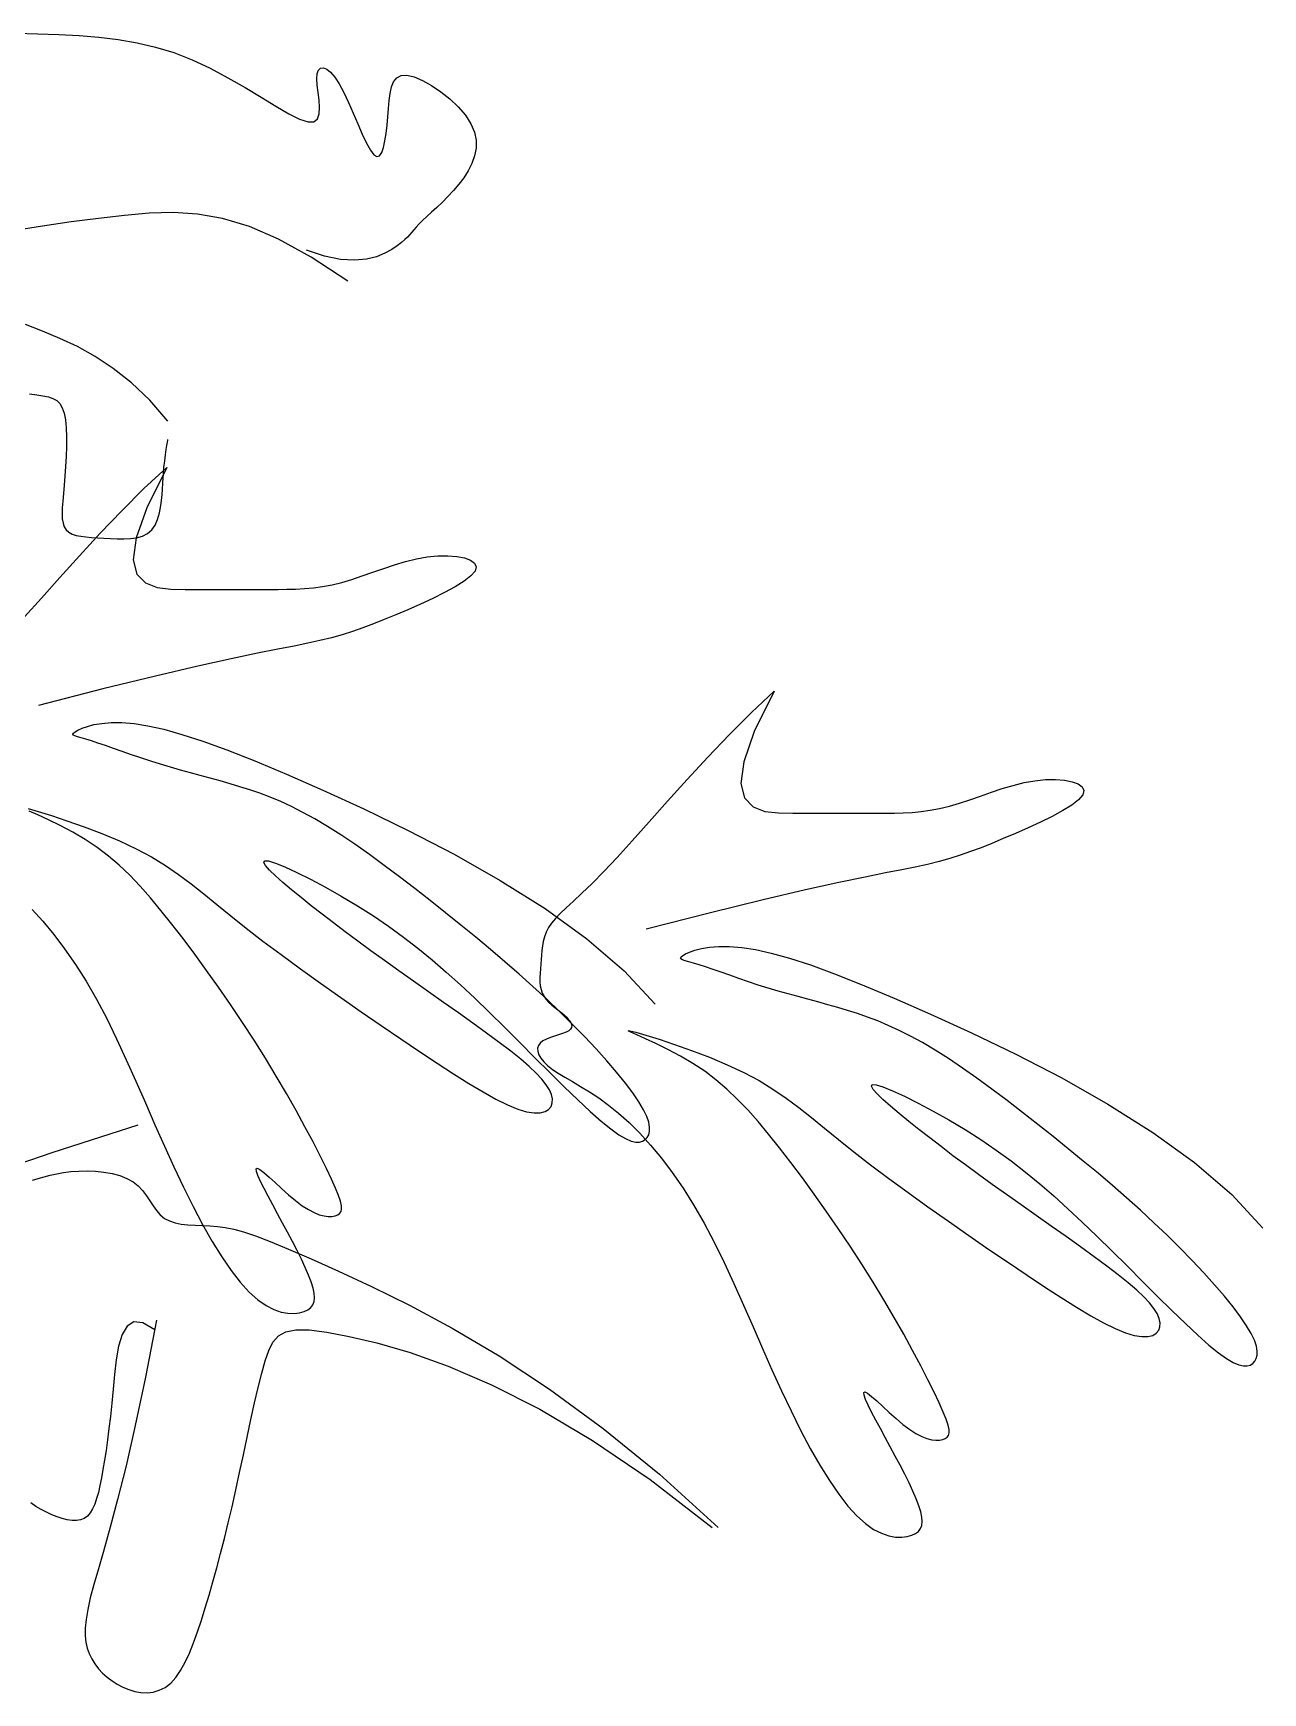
# Model space of a CAD drawing. Header units: millimetres. Extents: x 12377 to 30673, y 89761 to 101952.
# Drawn here: x 26177.4 to 26350.1, y 100870.4 to 101103.3 of the extents above; entities that cross this region are included whole.
import ezdxf

# ---------------------------------------------------------------- set-up
doc = ezdxf.new("R2010")
doc.units = ezdxf.units.MM

# ---------------------------------------------------------------- blocks, each defined once
blk = doc.blocks.new('A$C2C611E7A')
at = {"linetype": 'ByBlock'}
for points in [[(422.84, 1280.08), (417.69, 1283.44), (413.11, 1285.96), (409, 1287.74), (405.24, 1288.88), (401.71, 1289.5), (398.32, 1289.71), (394.94, 1289.61), (391.46, 1289.31), (387.81, 1288.9), (383.96, 1288.4), (379.94, 1287.82), (375.77, 1287.15)], [(376.25, 1314.9), (379.3, 1314.82), (382.26, 1314.71), (385.11, 1314.56), (387.88, 1314.33), (390.58, 1314), (393.22, 1313.54), (395.82, 1312.94), (398.39, 1312.16), (400.95, 1311.17), (403.49, 1309.98), (405.99, 1308.64), (408.39, 1307.25), (410.65, 1305.89), (412.71, 1304.64), (414.53, 1303.59), (416.06, 1302.82), (417.25, 1302.43), (418.07, 1302.46), (418.56, 1302.86), (418.81, 1303.56), (418.86, 1304.46), (418.78, 1305.49), (418.65, 1306.56), (418.52, 1307.59), (418.46, 1308.5), (418.53, 1309.22), (418.72, 1309.72), (419.01, 1310), (419.4, 1310.05), (419.88, 1309.86), (420.41, 1309.42), (421, 1308.73), (421.62, 1307.77), (422.27, 1306.56), (422.93, 1305.16), (423.59, 1303.66), (424.24, 1302.15), (424.86, 1300.73), (425.46, 1299.47), (426, 1298.47), (426.49, 1297.81), (426.91, 1297.56), (427.27, 1297.69), (427.58, 1298.14), (427.83, 1298.84), (428.03, 1299.76), (428.2, 1300.82), (428.33, 1301.97), (428.43, 1303.16), (428.52, 1304.32), (428.61, 1305.43), (428.75, 1306.45), (428.95, 1307.35), (429.26, 1308.08), (429.7, 1308.62), (430.31, 1308.94), (431.11, 1308.99), (432.13, 1308.75), (433.3, 1308.27), (434.58, 1307.56), (435.88, 1306.68), (437.16, 1305.66), (438.33, 1304.55), (439.33, 1303.37), (440.11, 1302.18), (440.61, 1301.01), (440.84, 1299.86), (440.83, 1298.75), (440.63, 1297.66), (440.25, 1296.61), (439.73, 1295.59), (439.11, 1294.61), (438.41, 1293.68), (437.66, 1292.79), (436.88, 1291.95), (436.1, 1291.17), (435.34, 1290.43), (434.6, 1289.75), (433.93, 1289.14), (433.32, 1288.58), (432.81, 1288.09), (432.41, 1287.67), (432.08, 1287.29), (431.8, 1286.95), (431.52, 1286.62), (431.22, 1286.28), (430.85, 1285.92), (430.38, 1285.52), (429.77, 1285.06), (429, 1284.53), (428.03, 1283.99), (426.85, 1283.51), (425.44, 1283.16), (423.77, 1283.01), (421.82, 1283.13), (419.57, 1283.58), (417, 1284.45)], [(397.57, 1260.43), (395, 1263.37), (392.43, 1265.82), (389.88, 1267.84), (387.35, 1269.51), (384.84, 1270.89), (382.37, 1272.05), (379.94, 1273.06), (377.56, 1273.99)], [(378.13, 1264.28), (379.13, 1264.14), (380.01, 1264), (380.77, 1263.84), (381.42, 1263.62), (381.95, 1263.32), (382.39, 1262.9), (382.73, 1262.32), (382.99, 1261.57), (383.16, 1260.61), (383.27, 1259.48), (383.31, 1258.22), (383.31, 1256.88), (383.26, 1255.48), (383.19, 1254.08), (383.09, 1252.72), (382.99, 1251.43), (382.88, 1250.26), (382.79, 1249.21), (382.73, 1248.27), (382.7, 1247.44), (382.73, 1246.71), (382.83, 1246.09), (383, 1245.57), (383.27, 1245.15), (383.65, 1244.82), (384.12, 1244.57), (384.68, 1244.39), (385.33, 1244.26), (386.05, 1244.17), (386.83, 1244.11), (387.67, 1244.06), (388.56, 1244.01), (389.49, 1243.95), (390.44, 1243.91), (391.38, 1243.89), (392.3, 1243.94), (393.17, 1244.06), (393.97, 1244.29), (394.68, 1244.65), (395.28, 1245.15), (395.75, 1245.82), (396.11, 1246.64), (396.37, 1247.57), (396.56, 1248.59), (396.69, 1249.66), (396.78, 1250.76), (396.85, 1251.86), (396.92, 1252.93), (397.01, 1253.94), (397.11, 1254.88), (397.22, 1255.71), (397.33, 1256.44), (397.42, 1257.03), (397.5, 1257.48), (397.55, 1257.76), (397.57, 1257.86)], [(397.39, 1253.93), (394.2, 1250.95), (391.08, 1247.85), (388.05, 1244.68), (385.14, 1241.54), (382.39, 1238.49), (379.81, 1235.59), (377.44, 1232.94)], [(378.48, 1191.88), (380, 1190.21), (381.53, 1188.37), (383.05, 1186.36), (384.57, 1184.17), (386.06, 1181.81), (387.53, 1179.27), (388.96, 1176.57), (390.35, 1173.72), (391.72, 1170.78), (393.07, 1167.76), (394.4, 1164.71), (395.73, 1161.66), (397.06, 1158.65), (398.39, 1155.72), (399.74, 1152.88), (401.09, 1150.18), (402.44, 1147.64), (403.79, 1145.28), (405.12, 1143.12), (406.43, 1141.2), (407.72, 1139.54), (408.97, 1138.16), (410.18, 1137.07), (411.34, 1136.27), (412.44, 1135.7), (413.47, 1135.35), (414.42, 1135.19), (415.28, 1135.16), (416.04, 1135.26), (416.69, 1135.44), (417.22, 1135.69), (417.63, 1135.99), (417.92, 1136.36), (418.1, 1136.82), (418.16, 1137.36), (418.11, 1137.99), (417.95, 1138.73), (417.69, 1139.58), (417.31, 1140.55), (416.85, 1141.62), (416.31, 1142.77), (415.7, 1143.99), (415.05, 1145.26), (414.37, 1146.55), (413.67, 1147.85), (412.97, 1149.15), (412.28, 1150.41), (411.64, 1151.62), (411.06, 1152.72), (410.58, 1153.7), (410.21, 1154.51), (410, 1155.11), (409.95, 1155.48), (410.11, 1155.57), (410.49, 1155.37), (411.05, 1154.93), (411.77, 1154.29), (412.61, 1153.52), (413.53, 1152.68), (414.49, 1151.82), (415.46, 1151), (416.4, 1150.29), (417.28, 1149.73), (418.09, 1149.31), (418.82, 1149.02), (419.49, 1148.85), (420.08, 1148.77), (420.6, 1148.78), (421.04, 1148.87), (421.4, 1149.01), (421.68, 1149.19), (421.87, 1149.45), (421.96, 1149.8), (421.94, 1150.27), (421.8, 1150.9), (421.52, 1151.72), (421.11, 1152.74), (420.55, 1154), (419.82, 1155.52), (418.95, 1157.28), (417.95, 1159.24), (416.81, 1161.37), (415.56, 1163.65), (414.21, 1166.03), (412.77, 1168.49), (411.26, 1170.99), (409.67, 1173.51), (408.03, 1176.02), (406.37, 1178.51), (404.68, 1180.95), (402.99, 1183.32), (401.33, 1185.61), (399.69, 1187.78), (398.11, 1189.83), (396.58, 1191.74), (395.1, 1193.51), (393.65, 1195.15), (392.19, 1196.67), (390.72, 1198.07), (389.2, 1199.37), (387.62, 1200.57), (385.96, 1201.68), (384.2, 1202.71), (382.44, 1203.64), (380.77, 1204.46), (379.28, 1205.15), (378.07, 1205.68)], [(377.95, 1206.04), (379.36, 1205.64), (381.21, 1205.07), (383.38, 1204.34), (385.78, 1203.49), (388.27, 1202.54), (390.75, 1201.5), (393.1, 1200.4), (395.24, 1199.25), (397.2, 1198.06), (399.04, 1196.8), (400.82, 1195.47), (402.6, 1194.07), (404.44, 1192.57), (406.4, 1190.97), (408.54, 1189.26), (410.9, 1187.44), (413.46, 1185.53), (416.17, 1183.55), (418.97, 1181.54), (421.83, 1179.52), (424.7, 1177.52), (427.53, 1175.57), (430.26, 1173.7), (432.88, 1171.94), (435.35, 1170.3), (437.66, 1168.79), (439.82, 1167.44), (441.81, 1166.25), (443.63, 1165.25), (445.26, 1164.45), (446.7, 1163.85), (447.94, 1163.48), (448.99, 1163.31), (449.85, 1163.33), (450.52, 1163.5), (451.03, 1163.8), (451.36, 1164.21), (451.54, 1164.72), (451.56, 1165.28), (451.43, 1165.89), (451.15, 1166.55), (450.7, 1167.27), (450.08, 1168.05), (449.28, 1168.9), (448.28, 1169.84), (447.1, 1170.86), (445.7, 1171.99), (444.1, 1173.22), (442.32, 1174.53), (440.4, 1175.92), (438.38, 1177.36), (436.28, 1178.83), (434.16, 1180.32), (432.05, 1181.81), (429.98, 1183.27), (427.98, 1184.69), (426.07, 1186.08), (424.23, 1187.42), (422.47, 1188.73), (420.8, 1189.99), (419.21, 1191.22), (417.69, 1192.4), (416.26, 1193.55), (414.91, 1194.65), (413.69, 1195.67), (412.65, 1196.6), (411.83, 1197.4), (411.27, 1198.04), (411.03, 1198.49), (411.15, 1198.71), (411.68, 1198.69), (412.65, 1198.39), (414, 1197.84), (415.68, 1197.07), (417.6, 1196.12), (419.7, 1195), (421.91, 1193.75), (424.17, 1192.4), (426.41, 1190.98), (428.56, 1189.51), (430.64, 1187.99), (432.67, 1186.42), (434.66, 1184.78), (436.64, 1183.07), (438.63, 1181.28), (440.64, 1179.4), (442.7, 1177.41), (444.82, 1175.34), (446.96, 1173.2), (449.11, 1171.06), (451.2, 1168.97), (453.22, 1166.99), (455.12, 1165.15), (456.87, 1163.52), (458.42, 1162.14), (459.76, 1161.06), (460.89, 1160.25), (461.84, 1159.7), (462.62, 1159.36), (463.26, 1159.2), (463.79, 1159.21), (464.22, 1159.34), (464.57, 1159.57), (464.86, 1159.87), (465.08, 1160.25), (465.2, 1160.73), (465.21, 1161.3), (465.09, 1161.99), (464.81, 1162.8), (464.36, 1163.75), (463.71, 1164.85), (462.86, 1166.11), (461.81, 1167.5), (460.58, 1169.01), (459.21, 1170.62), (457.7, 1172.3), (456.07, 1174.03), (454.35, 1175.79), (452.56, 1177.56), (450.71, 1179.32), (448.81, 1181.07), (446.87, 1182.8), (444.88, 1184.53), (442.85, 1186.26), (440.78, 1187.98), (438.68, 1189.69), (436.55, 1191.41), (434.4, 1193.12), (432.23, 1194.81), (430.08, 1196.46), (427.94, 1198.06), (425.85, 1199.59), (423.81, 1201.02), (421.85, 1202.34), (419.97, 1203.54), (418.2, 1204.59), (416.53, 1205.51), (414.93, 1206.32), (413.4, 1207.02), (411.92, 1207.63), (410.49, 1208.18), (409.08, 1208.66), (407.68, 1209.11), (406.29, 1209.52), (404.89, 1209.92), (403.5, 1210.3), (402.11, 1210.68), (400.71, 1211.05), (399.32, 1211.44), (397.93, 1211.83), (396.53, 1212.25), (395.14, 1212.69), (393.77, 1213.14), (392.43, 1213.6), (391.14, 1214.05), (389.91, 1214.48), (388.78, 1214.88), (387.74, 1215.23), (386.81, 1215.53), (386.02, 1215.77), (385.37, 1215.95), (384.86, 1216.1), (384.49, 1216.23), (384.27, 1216.35), (384.2, 1216.47), (384.29, 1216.63), (384.53, 1216.82), (384.93, 1217.05), (385.5, 1217.32), (386.25, 1217.58), (387.17, 1217.82), (388.29, 1218), (389.59, 1218.1), (391.1, 1218.1), (392.82, 1217.96), (394.76, 1217.66), (396.97, 1217.17), (399.52, 1216.46), (402.46, 1215.5), (405.85, 1214.27), (409.75, 1212.73), (414.23, 1210.85), (419.33, 1208.61), (425.08, 1205.98), (431.3, 1202.98), (437.76, 1199.63), (444.24, 1195.96), (450.53, 1192), (456.4, 1187.76), (461.63, 1183.27), (466, 1178.56)], [(397.39, 1253.93), (394.58, 1248.28), (393.09, 1244.03), (392.7, 1240.98), (393.21, 1238.94), (394.4, 1237.71), (396.06, 1237.07), (397.99, 1236.84), (399.96, 1236.8), (401.82, 1236.8), (403.53, 1236.8), (405.11, 1236.8), (406.59, 1236.8), (407.99, 1236.8), (409.31, 1236.8), (410.58, 1236.8), (411.83, 1236.8), (413.05, 1236.8), (414.28, 1236.82), (415.5, 1236.86), (416.74, 1236.93), (418, 1237.05), (419.28, 1237.22), (420.61, 1237.47), (421.97, 1237.8), (423.39, 1238.22), (424.86, 1238.7), (426.35, 1239.22), (427.87, 1239.75), (429.4, 1240.25), (430.94, 1240.71), (432.47, 1241.09), (433.98, 1241.37), (435.46, 1241.52), (436.86, 1241.54), (438.13, 1241.44), (439.22, 1241.23), (440.07, 1240.91), (440.63, 1240.49), (440.86, 1239.97), (440.7, 1239.37), (440.11, 1238.69), (439.16, 1237.95), (437.9, 1237.17), (436.41, 1236.36), (434.76, 1235.54), (433.02, 1234.73), (431.26, 1233.96), (429.55, 1233.23), (427.94, 1232.57), (426.42, 1231.97), (424.95, 1231.42), (423.5, 1230.91), (422.03, 1230.45), (420.52, 1230.02), (418.91, 1229.62), (417.19, 1229.24), (415.28, 1228.86), (413, 1228.42), (410.13, 1227.85), (406.46, 1227.08), (401.76, 1226.03), (395.83, 1224.64), (388.44, 1222.83), (379.38, 1220.53)], [(482.72, 1222.52), (479.53, 1219.54), (476.41, 1216.43), (473.38, 1213.27), (470.48, 1210.12), (467.72, 1207.07), (465.15, 1204.18), (462.78, 1201.52), (460.64, 1199.18), (458.76, 1197.19), (457.12, 1195.54), (455.71, 1194.17), (454.5, 1193.05), (453.49, 1192.11), (452.65, 1191.32), (451.97, 1190.62), (451.42, 1189.97), (451, 1189.33), (450.68, 1188.68), (450.44, 1188.04), (450.28, 1187.4), (450.17, 1186.76), (450.09, 1186.11), (450.04, 1185.47), (449.99, 1184.83), (449.93, 1184.19), (449.87, 1183.55), (449.82, 1182.92), (449.8, 1182.31), (449.8, 1181.72), (449.85, 1181.16), (449.96, 1180.62), (450.13, 1180.12), (450.39, 1179.66), (450.7, 1179.23), (451.07, 1178.83), (451.47, 1178.46), (451.9, 1178.11), (452.33, 1177.77), (452.74, 1177.44), (453.14, 1177.12), (453.49, 1176.8), (453.79, 1176.48), (454.03, 1176.17), (454.19, 1175.87), (454.27, 1175.58), (454.24, 1175.31), (454.11, 1175.06), (453.85, 1174.84), (453.47, 1174.63), (452.98, 1174.45), (452.43, 1174.27), (451.85, 1174.09), (451.27, 1173.89), (450.72, 1173.67), (450.23, 1173.42), (449.85, 1173.12), (449.59, 1172.78), (449.47, 1172.38), (449.49, 1171.95), (449.63, 1171.48), (449.92, 1170.99), (450.33, 1170.47), (450.88, 1169.95), (451.56, 1169.41), (452.38, 1168.87), (453.32, 1168.31), (454.37, 1167.71), (455.51, 1167.04), (456.75, 1166.28), (458.06, 1165.42), (459.43, 1164.42), (460.85, 1163.27), (462.32, 1161.95), (463.82, 1160.46), (465.33, 1158.8), (466.86, 1156.96), (468.38, 1154.94), (469.9, 1152.75), (471.39, 1150.39), (472.86, 1147.85), (474.29, 1145.15), (475.68, 1142.31), (477.05, 1139.36), (478.4, 1136.34), (479.73, 1133.3), (481.06, 1130.25), (482.39, 1127.24), (483.72, 1124.3), (485.07, 1121.47), (486.42, 1118.76), (487.77, 1116.22), (489.12, 1113.86), (490.45, 1111.71), (491.76, 1109.78), (493.05, 1108.12), (494.3, 1106.74), (495.51, 1105.66), (496.67, 1104.85), (497.77, 1104.29), (498.8, 1103.94), (499.75, 1103.77), (500.61, 1103.75), (501.37, 1103.85), (502.02, 1104.03), (502.55, 1104.27), (502.96, 1104.57), (503.25, 1104.95), (503.43, 1105.4), (503.49, 1105.94), (503.44, 1106.58), (503.29, 1107.32), (503.02, 1108.17), (502.65, 1109.13), (502.18, 1110.2), (501.64, 1111.36), (501.04, 1112.58), (500.38, 1113.84), (499.7, 1115.13), (499, 1116.44), (498.3, 1117.73), (497.62, 1119), (496.97, 1120.2), (496.39, 1121.31), (495.91, 1122.28), (495.54, 1123.09), (495.33, 1123.69), (495.28, 1124.06), (495.44, 1124.16), (495.82, 1123.96), (496.39, 1123.51), (497.11, 1122.87), (497.94, 1122.1), (498.86, 1121.26), (499.82, 1120.4), (500.79, 1119.59), (501.73, 1118.87), (502.61, 1118.31), (503.42, 1117.89), (504.16, 1117.6), (504.82, 1117.43), (505.42, 1117.36), (505.93, 1117.37), (506.37, 1117.45), (506.73, 1117.59), (507.01, 1117.77), (507.2, 1118.03), (507.29, 1118.38), (507.27, 1118.86), (507.13, 1119.49), (506.85, 1120.3), (506.44, 1121.32), (505.88, 1122.59), (505.16, 1124.11), (504.28, 1125.86), (503.28, 1127.82), (502.14, 1129.96), (500.9, 1132.23), (499.55, 1134.61), (498.11, 1137.07), (496.59, 1139.57), (495, 1142.09), (493.37, 1144.61), (491.7, 1147.09), (490.01, 1149.53), (488.33, 1151.9), (486.66, 1154.19), (485.02, 1156.37), (483.44, 1158.42), (481.91, 1160.33), (480.43, 1162.1), (478.98, 1163.74), (477.52, 1165.25), (476.05, 1166.66), (474.53, 1167.95), (472.95, 1169.16), (471.29, 1170.27), (469.54, 1171.3), (467.77, 1172.23), (466.1, 1173.04), (464.61, 1173.73), (463.4, 1174.27), (462.57, 1174.64), (462.21, 1174.84), (462.43, 1174.84), (463.28, 1174.63), (464.69, 1174.22), (466.54, 1173.65), (468.72, 1172.93), (471.11, 1172.08), (473.6, 1171.12), (476.08, 1170.08), (478.43, 1168.98), (480.58, 1167.84), (482.53, 1166.64), (484.37, 1165.38), (486.15, 1164.06), (487.93, 1162.65), (489.77, 1161.15), (491.73, 1159.56), (493.87, 1157.85), (496.23, 1156.03), (498.79, 1154.11), (501.5, 1152.13), (504.3, 1150.12), (507.16, 1148.1), (510.03, 1146.1), (512.86, 1144.16), (515.6, 1142.29), (518.21, 1140.52), (520.68, 1138.88), (522.99, 1137.38), (525.15, 1136.02), (527.15, 1134.84), (528.96, 1133.83), (530.59, 1133.03), (532.03, 1132.44), (533.27, 1132.06), (534.32, 1131.9), (535.18, 1131.91), (535.86, 1132.08), (536.36, 1132.38), (536.7, 1132.8), (536.87, 1133.3), (536.89, 1133.86), (536.76, 1134.47), (536.48, 1135.13), (536.03, 1135.85), (535.41, 1136.63), (534.61, 1137.48), (533.62, 1138.42), (532.43, 1139.45), (531.03, 1140.57), (529.43, 1141.8), (527.65, 1143.12), (525.73, 1144.51), (523.71, 1145.94), (521.62, 1147.42), (519.5, 1148.9), (517.38, 1150.39), (515.31, 1151.85), (513.31, 1153.28), (511.4, 1154.66), (509.56, 1156.01), (507.81, 1157.31), (506.13, 1158.58), (504.54, 1159.8), (503.02, 1160.99), (501.59, 1162.13), (500.24, 1163.23), (499.03, 1164.26), (497.98, 1165.19), (497.16, 1165.98), (496.6, 1166.62), (496.36, 1167.07), (496.48, 1167.29), (497.02, 1167.27), (497.98, 1166.97), (499.34, 1166.43), (501.01, 1165.66), (502.93, 1164.7), (505.03, 1163.58), (507.25, 1162.33), (509.5, 1160.98), (511.74, 1159.56), (513.89, 1158.09), (515.97, 1156.58), (518, 1155.01), (519.99, 1153.37), (521.97, 1151.66), (523.96, 1149.86), (525.97, 1147.98), (528.03, 1146), (530.15, 1143.92), (532.3, 1141.78), (534.44, 1139.65), (536.53, 1137.56), (538.55, 1135.57), (540.45, 1133.73), (542.2, 1132.1), (543.75, 1130.72), (545.09, 1129.64), (546.22, 1128.84), (547.17, 1128.28), (547.95, 1127.94), (548.59, 1127.79), (549.12, 1127.79), (549.55, 1127.92), (549.9, 1128.15), (550.19, 1128.46), (550.41, 1128.84), (550.53, 1129.31), (550.54, 1129.88), (550.42, 1130.57), (550.14, 1131.39), (549.69, 1132.34), (549.04, 1133.44), (548.19, 1134.69), (547.14, 1136.08), (545.92, 1137.59), (544.54, 1139.2), (543.03, 1140.88), (541.4, 1142.61), (539.68, 1144.37), (537.89, 1146.14), (536.04, 1147.9), (534.15, 1149.65), (532.2, 1151.39), (530.21, 1153.12), (528.18, 1154.84), (526.11, 1156.56), (524.01, 1158.28), (521.88, 1159.99), (519.73, 1161.7), (517.57, 1163.39), (515.41, 1165.05), (513.27, 1166.64), (511.18, 1168.17), (509.14, 1169.6), (507.18, 1170.93), (505.31, 1172.12), (503.53, 1173.18), (501.86, 1174.1), (500.26, 1174.9), (498.73, 1175.6), (497.25, 1176.22), (495.82, 1176.76), (494.41, 1177.25), (493.01, 1177.69), (491.62, 1178.11), (490.23, 1178.5), (488.83, 1178.89), (487.44, 1179.26), (486.05, 1179.64), (484.65, 1180.02), (483.26, 1180.42), (481.86, 1180.83), (480.47, 1181.27), (479.1, 1181.73), (477.76, 1182.18), (476.47, 1182.63), (475.25, 1183.06), (474.11, 1183.46), (473.07, 1183.82), (472.15, 1184.12), (471.36, 1184.35), (470.7, 1184.54), (470.19, 1184.68), (469.82, 1184.81), (469.6, 1184.93), (469.53, 1185.06), (469.62, 1185.21), (469.86, 1185.4), (470.26, 1185.64), (470.83, 1185.9), (471.58, 1186.16), (472.5, 1186.4), (473.62, 1186.58), (474.92, 1186.68), (476.43, 1186.68), (478.15, 1186.54), (480.09, 1186.24), (482.3, 1185.75), (484.85, 1185.05), (487.79, 1184.09), (491.18, 1182.85), (495.08, 1181.31), (499.56, 1179.43), (504.66, 1177.19), (510.41, 1174.56), (516.63, 1171.56), (523.09, 1168.22), (529.58, 1164.55), (535.87, 1160.58), (541.73, 1156.34), (546.96, 1151.85), (551.33, 1147.14)], [(482.72, 1222.52), (479.91, 1216.86), (478.42, 1212.61), (478.03, 1209.57), (478.54, 1207.53), (479.73, 1206.29), (481.4, 1205.65), (483.32, 1205.42), (485.3, 1205.39), (487.15, 1205.39), (488.86, 1205.39), (490.44, 1205.39), (491.92, 1205.39), (493.32, 1205.39), (494.64, 1205.39), (495.92, 1205.39), (497.16, 1205.39), (498.39, 1205.39), (499.61, 1205.4), (500.83, 1205.44), (502.07, 1205.51), (503.33, 1205.63), (504.62, 1205.81), (505.94, 1206.06), (507.31, 1206.39), (508.72, 1206.8), (510.19, 1207.28), (511.68, 1207.8), (513.2, 1208.33), (514.73, 1208.84), (516.27, 1209.3), (517.8, 1209.68), (519.31, 1209.95), (520.79, 1210.1), (522.19, 1210.12), (523.46, 1210.02), (524.55, 1209.81), (525.4, 1209.49), (525.96, 1209.07), (526.19, 1208.56), (526.03, 1207.96), (525.45, 1207.28), (524.49, 1206.53), (523.23, 1205.75), (521.74, 1204.94), (520.09, 1204.12), (518.35, 1203.32), (516.59, 1202.54), (514.88, 1201.82), (513.27, 1201.15), (511.75, 1200.55), (510.28, 1200), (508.83, 1199.5), (507.37, 1199.03), (505.85, 1198.61), (504.24, 1198.2), (502.52, 1197.82), (500.61, 1197.44), (498.33, 1197), (495.46, 1196.43), (491.79, 1195.66), (487.1, 1194.61), (481.16, 1193.22), (473.77, 1191.41), (464.71, 1189.11)], [(395.7, 1132.88), (394.06, 1133.86), (392.79, 1133.99), (391.83, 1133.38), (391.13, 1132.2), (390.64, 1130.58), (390.3, 1128.66), (390.06, 1126.6), (389.87, 1124.52), (389.68, 1122.55), (389.48, 1120.71), (389.28, 1118.99), (389.08, 1117.4), (388.87, 1115.91), (388.65, 1114.54), (388.44, 1113.27), (388.23, 1112.1), (388.01, 1111.02), (387.79, 1110.04), (387.55, 1109.16), (387.28, 1108.39), (386.98, 1107.72), (386.64, 1107.16), (386.25, 1106.71), (385.8, 1106.39), (385.28, 1106.18), (384.71, 1106.08), (384.09, 1106.08), (383.42, 1106.17), (382.72, 1106.35), (382, 1106.59), (381.26, 1106.89), (380.51, 1107.24), (379.76, 1107.64), (379.02, 1108.08), (378.29, 1108.57)], [(378.53, 1153.88), (379.34, 1154.11), (380.17, 1154.34), (381.03, 1154.56), (381.94, 1154.76), (382.91, 1154.94), (383.94, 1155.07), (385.05, 1155.15), (386.21, 1155.17), (387.39, 1155.12), (388.57, 1155), (389.71, 1154.79), (390.79, 1154.51), (391.78, 1154.12), (392.66, 1153.64), (393.39, 1153.06), (394.01, 1152.4), (394.55, 1151.69), (395.03, 1150.96), (395.5, 1150.25), (395.97, 1149.59), (396.49, 1148.99), (397.09, 1148.5), (397.78, 1148.14), (398.57, 1147.88), (399.44, 1147.71), (400.38, 1147.61), (401.37, 1147.54), (402.39, 1147.5), (403.45, 1147.44), (404.52, 1147.36), (405.61, 1147.22), (406.8, 1146.98), (408.18, 1146.6), (409.86, 1146.04), (411.94, 1145.25), (414.51, 1144.19), (417.67, 1142.81), (421.53, 1141.08), (426.15, 1138.93), (431.49, 1136.3), (437.48, 1133.08), (444.06, 1129.19), (451.15, 1124.54), (458.69, 1119.03), (466.61, 1112.59), (474.84, 1105.1)], [(376.65, 1156.18), (381.3, 1157.74), (386.83, 1159.54), (393.36, 1161.63)], [(395.95, 1134.23), (394.4, 1126.21), (392.97, 1119.43), (391.68, 1113.75), (390.5, 1109.03), (389.47, 1105.14), (388.56, 1101.94), (387.79, 1099.31), (387.16, 1097.11), (386.66, 1095.22), (386.3, 1093.58), (386.07, 1092.18), (385.95, 1090.97), (385.94, 1089.92), (386.04, 1089), (386.23, 1088.17), (386.51, 1087.4), (386.87, 1086.67), (387.31, 1085.96), (387.82, 1085.29), (388.39, 1084.67), (389.02, 1084.09), (389.71, 1083.57), (390.45, 1083.1), (391.23, 1082.69), (392.05, 1082.35), (392.9, 1082.1), (393.77, 1081.94), (394.64, 1081.9), (395.51, 1082), (396.35, 1082.25), (397.17, 1082.66), (397.95, 1083.26), (398.67, 1084.05), (399.35, 1085.03), (399.99, 1086.18), (400.59, 1087.47), (401.17, 1088.9), (401.72, 1090.45), (402.27, 1092.09), (402.81, 1093.82), (403.34, 1095.63), (403.88, 1097.5), (404.41, 1099.44), (404.95, 1101.46), (405.49, 1103.56), (406.02, 1105.75), (406.56, 1108.02), (407.09, 1110.38), (407.63, 1112.83), (408.16, 1115.33), (408.69, 1117.81), (409.22, 1120.25), (409.74, 1122.59), (410.25, 1124.78), (410.75, 1126.77), (411.24, 1128.51), (411.73, 1129.97), (412.31, 1131.14), (413.07, 1132.01), (414.11, 1132.58), (415.52, 1132.86), (417.42, 1132.85), (419.89, 1132.54), (423.03, 1131.94), (426.92, 1131.02), (431.56, 1129.67), (436.93, 1127.77), (443.01, 1125.16), (449.78, 1121.72), (457.21, 1117.33), (465.28, 1111.83), (473.98, 1105.1)]]:
    blk.add_lwpolyline(points, dxfattribs=at)

msp = doc.modelspace()

# ---------------------------------------------------------------- block references
msp.add_blockref('A$C2C611E7A', (25798.78, 99788.45))

doc.saveas('drawing.dxf')
